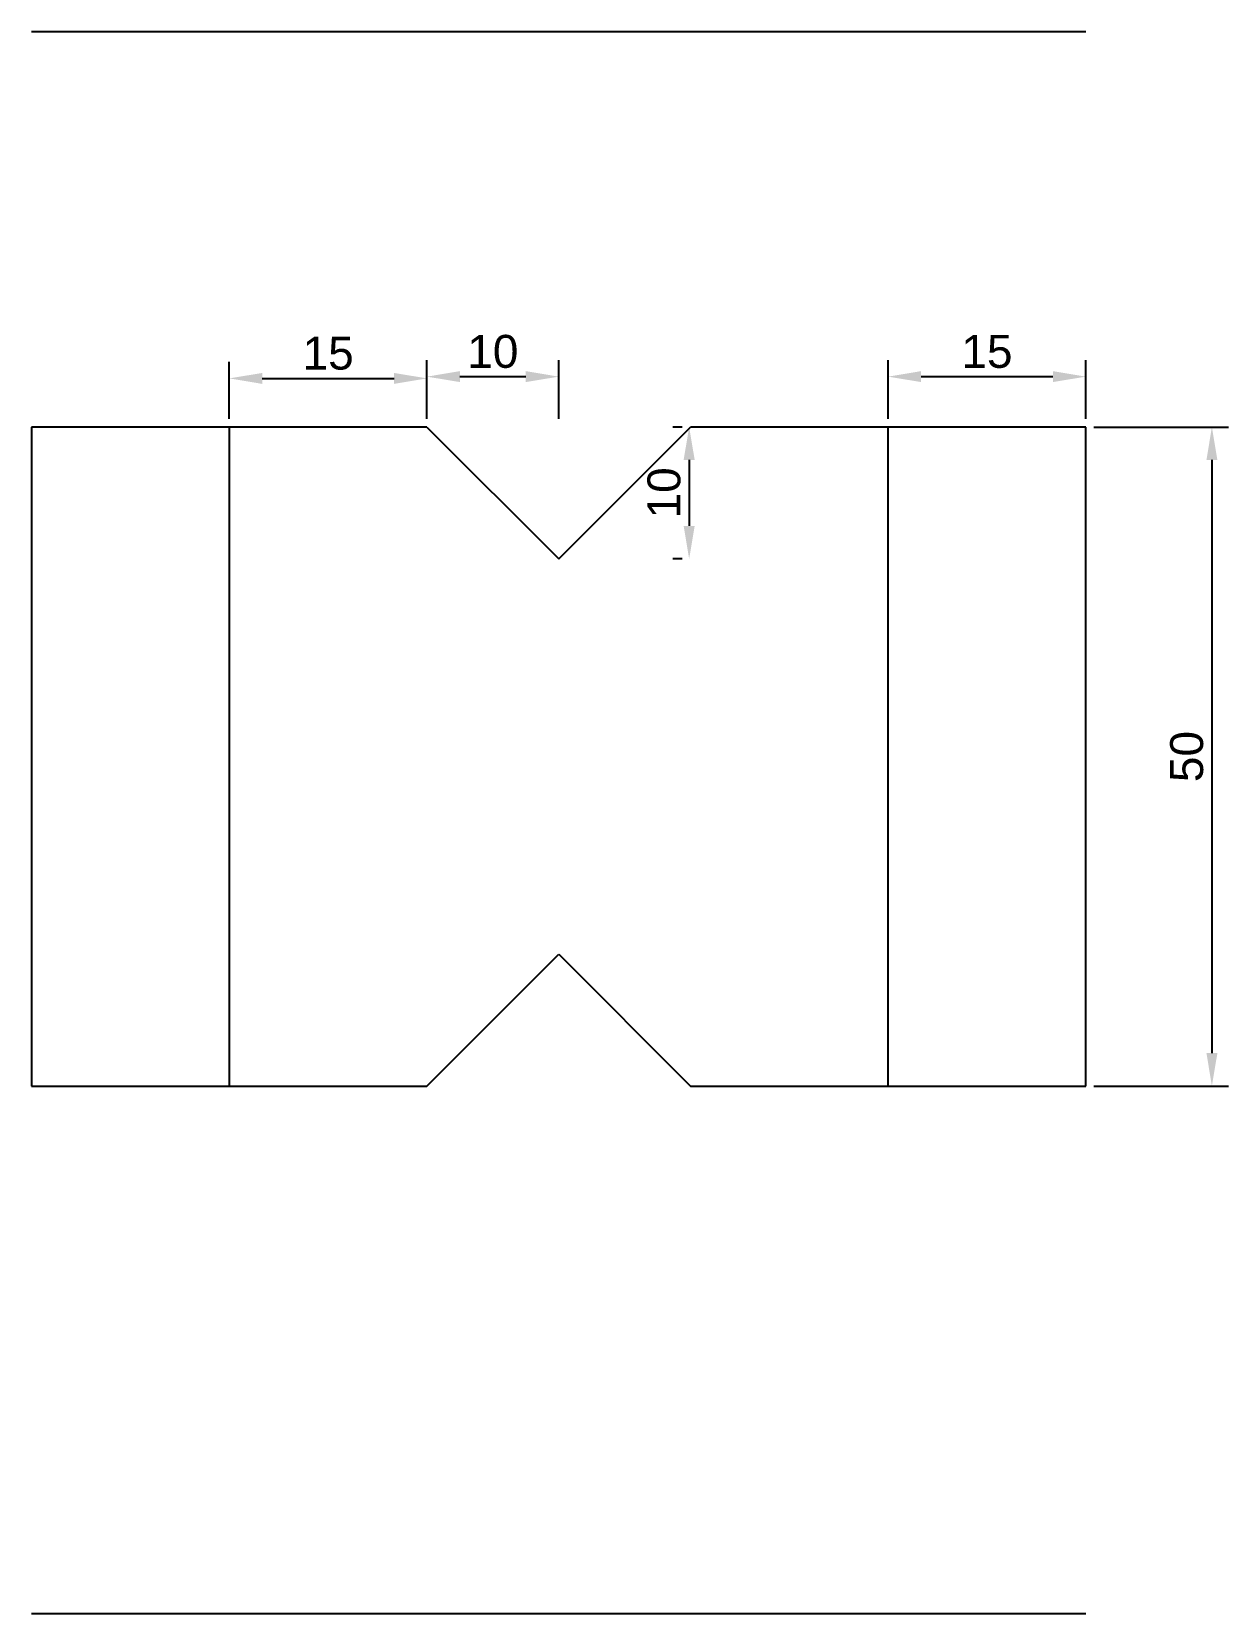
# Model space of a CAD drawing. Header units: millimetres. Extents: x 4 to 5650, y -45 to 2151.
# Drawn here: x 4.5 to 95.3, y -44.8 to 75.2 of the extents above; entities outside this region: 1.
import ezdxf

# ---------------------------------------------------------------- set-up
doc = ezdxf.new("R2010")
doc.units = ezdxf.units.MM
doc.styles.get("Standard").update_dxf_attribs({"font": 'arial.ttf'})
doc.dimstyles.new('ISO-25', dxfattribs={"dimtxt": 2.5, "dimasz": 2.5, "dimexe": 1.25, "dimexo": 0.625, "dimtad": 1, "dimtxsty": 'Standard', "dimcen": 2.5, "dimadec": 0, "dimazin": 0, "dimtfac": 1, "dimtmove": 0, "dimatfit": 3, "dimfxl": 1, "dimarcsym": 0})

# ---------------------------------------------------------------- blocks, each defined once
blk = doc.blocks.new('*D4')
at = {"color": 0, "lineweight": -2, "transparency": 16777216}
for p, q in [((69.49, 45.83), (69.49, 50.28)), ((84.49, 45.83), (84.49, 50.28)), ((71.99, 49.03), (81.99, 49.03))]:
    blk.add_line(p, q, dxfattribs=at)
at = {"color": 0, "transparency": 16777216}
for points in [[(71.99, 49.45), (71.99, 48.62), (69.49, 49.03)], [(81.99, 49.45), (81.99, 48.62), (84.49, 49.03)]]:
    blk.add_solid(points, dxfattribs=at)
at = {"layer": 'Defpoints', "color": 0, "transparency": 16777216}
for p in [(84.49, 49.03), (69.49, 45.21), (84.49, 45.21)]:
    blk.add_point(p, dxfattribs=at)
at = {"color": 0, "transparency": 16777216, "insert": (76.99, 50.93), "char_height": 2.5, "attachment_point": 5}
blk.add_mtext('15', dxfattribs=at)
blk = doc.blocks.new('*D5')
at = {"color": 0, "lineweight": -2, "transparency": 16777216}
for p, q in [((19.49, 45.83), (19.49, 50.15)), ((34.49, 45.83), (34.49, 50.15)), ((21.99, 48.9), (31.99, 48.9))]:
    blk.add_line(p, q, dxfattribs=at)
at = {"color": 0, "transparency": 16777216}
for points in [[(21.99, 49.31), (21.99, 48.48), (19.49, 48.9)], [(31.99, 49.31), (31.99, 48.48), (34.49, 48.9)]]:
    blk.add_solid(points, dxfattribs=at)
at = {"layer": 'Defpoints', "color": 0, "transparency": 16777216}
for p in [(34.49, 48.9), (19.49, 45.21), (34.49, 45.21)]:
    blk.add_point(p, dxfattribs=at)
at = {"color": 0, "transparency": 16777216, "insert": (26.99, 50.8), "char_height": 2.5, "attachment_point": 5}
blk.add_mtext('15', dxfattribs=at)
blk = doc.blocks.new('*D6')
at = {"color": 0, "lineweight": -2, "transparency": 16777216}
for p, q in [((53.86, 45.21), (53.14, 45.21)), ((54.39, 42.71), (54.39, 37.71)), ((53.86, 35.21), (53.14, 35.21))]:
    blk.add_line(p, q, dxfattribs=at)
at = {"color": 0, "transparency": 16777216}
for points in [[(53.97, 42.71), (54.81, 42.71), (54.39, 45.21)], [(53.97, 37.71), (54.81, 37.71), (54.39, 35.21)]]:
    blk.add_solid(points, dxfattribs=at)
at = {"layer": 'Defpoints', "color": 0, "transparency": 16777216}
for p in [(54.49, 45.21), (54.39, 35.21), (54.49, 35.21)]:
    blk.add_point(p, dxfattribs=at)
at = {"color": 0, "transparency": 16777216, "insert": (52.49, 40.21), "char_height": 2.5, "attachment_point": 5, "rotation": 90}
blk.add_mtext('10', dxfattribs=at)
blk = doc.blocks.new('*D7')
at = {"color": 0, "lineweight": -2, "transparency": 16777216}
for p, q in [((34.49, 45.83), (34.49, 50.28)), ((44.49, 45.83), (44.49, 50.28)), ((36.99, 49.03), (41.99, 49.03))]:
    blk.add_line(p, q, dxfattribs=at)
at = {"color": 0, "transparency": 16777216}
for points in [[(36.99, 49.45), (36.99, 48.62), (34.49, 49.03)], [(41.99, 49.45), (41.99, 48.62), (44.49, 49.03)]]:
    blk.add_solid(points, dxfattribs=at)
at = {"layer": 'Defpoints', "color": 0, "transparency": 16777216}
for p in [(44.49, 49.03), (34.49, 45.21), (44.49, 45.21)]:
    blk.add_point(p, dxfattribs=at)
at = {"color": 0, "transparency": 16777216, "insert": (39.49, 50.93), "char_height": 2.5, "attachment_point": 5}
blk.add_mtext('10', dxfattribs=at)
blk = doc.blocks.new('*D8')
at = {"color": 0, "lineweight": -2, "transparency": 16777216}
for p, q in [((85.11, 45.21), (95.31, 45.21)), ((94.06, 42.71), (94.06, -2.29)), ((85.11, -4.79), (95.31, -4.79))]:
    blk.add_line(p, q, dxfattribs=at)
at = {"color": 0, "transparency": 16777216}
for points in [[(93.65, 42.71), (94.48, 42.71), (94.06, 45.21)], [(93.65, -2.29), (94.48, -2.29), (94.06, -4.79)]]:
    blk.add_solid(points, dxfattribs=at)
at = {"layer": 'Defpoints', "color": 0, "transparency": 16777216}
for p in [(84.49, 45.21), (84.49, -4.79), (94.06, -4.79)]:
    blk.add_point(p, dxfattribs=at)
at = {"color": 0, "transparency": 16777216, "insert": (92.16, 20.21), "char_height": 2.5, "attachment_point": 5, "rotation": 90}
blk.add_mtext('50', dxfattribs=at)

msp = doc.modelspace()

# ---------------------------------------------------------------- linework, layer by layer
for p, q in [((5650.247, 2150.718), (5293.444, 2150.718)), ((4.487, 75.206), (84.487, 75.206)), ((4.487, 45.206), (4.487, -4.794)), ((34.487, 45.206), (4.487, 45.206)), ((19.487, 45.206), (19.487, -4.794)), ((34.487, 45.206), (44.487, 35.206)), ((44.487, 35.206), (54.487, 45.206)), ((84.487, 45.206), (54.487, 45.206)), ((69.487, -4.794), (69.487, 45.206)), ((69.487, -4.794), (69.487, 45.206)), ((84.487, -4.794), (84.487, 45.206)), ((34.487, -4.794), (44.487, 5.206)), ((44.487, 5.206), (54.487, -4.794)), ((4.487, -4.794), (34.487, -4.794)), ((54.487, -4.794), (84.487, -4.794)), ((4.487, -44.794), (84.487, -44.794))]:
    msp.add_line(p, q)

# ---------------------------------------------------------------- dimensions: what is measured, and where the dimension line sits
at = {"color": 40, "true_color": 0xf8d731}
for base, p1, p2, picture, middle in [((34.487, 48.898), (19.487, 45.206), (34.487, 45.206), '*D5', (26.987, 50.799)), ((44.487, 49.033), (34.487, 45.206), (44.487, 45.206), '*D7', (39.487, 50.935)), ((84.487, 49.033), (69.487, 45.206), (84.487, 45.206), '*D4', (76.987, 50.935))]:
    dim = msp.add_linear_dim(base=base, p1=p1, p2=p2, dimstyle='ISO-25', dxfattribs=at)
    dim.commit()
    dim.dimension.update_dxf_attribs({"geometry": picture, "text_midpoint": middle})
for base, p1, p2, picture, middle in [((54.389, 35.206), (54.487, 45.206), (54.487, 35.206), '*D6', (52.488, 40.206)), ((94.063, -4.794), (84.487, 45.206), (84.487, -4.794), '*D8', (92.161, 20.206))]:
    dim = msp.add_linear_dim(base=base, p1=p1, p2=p2, angle=90, dimstyle='ISO-25', dxfattribs=at)
    dim.commit()
    dim.dimension.update_dxf_attribs({"geometry": picture, "text_midpoint": middle})

doc.saveas('drawing.dxf')
